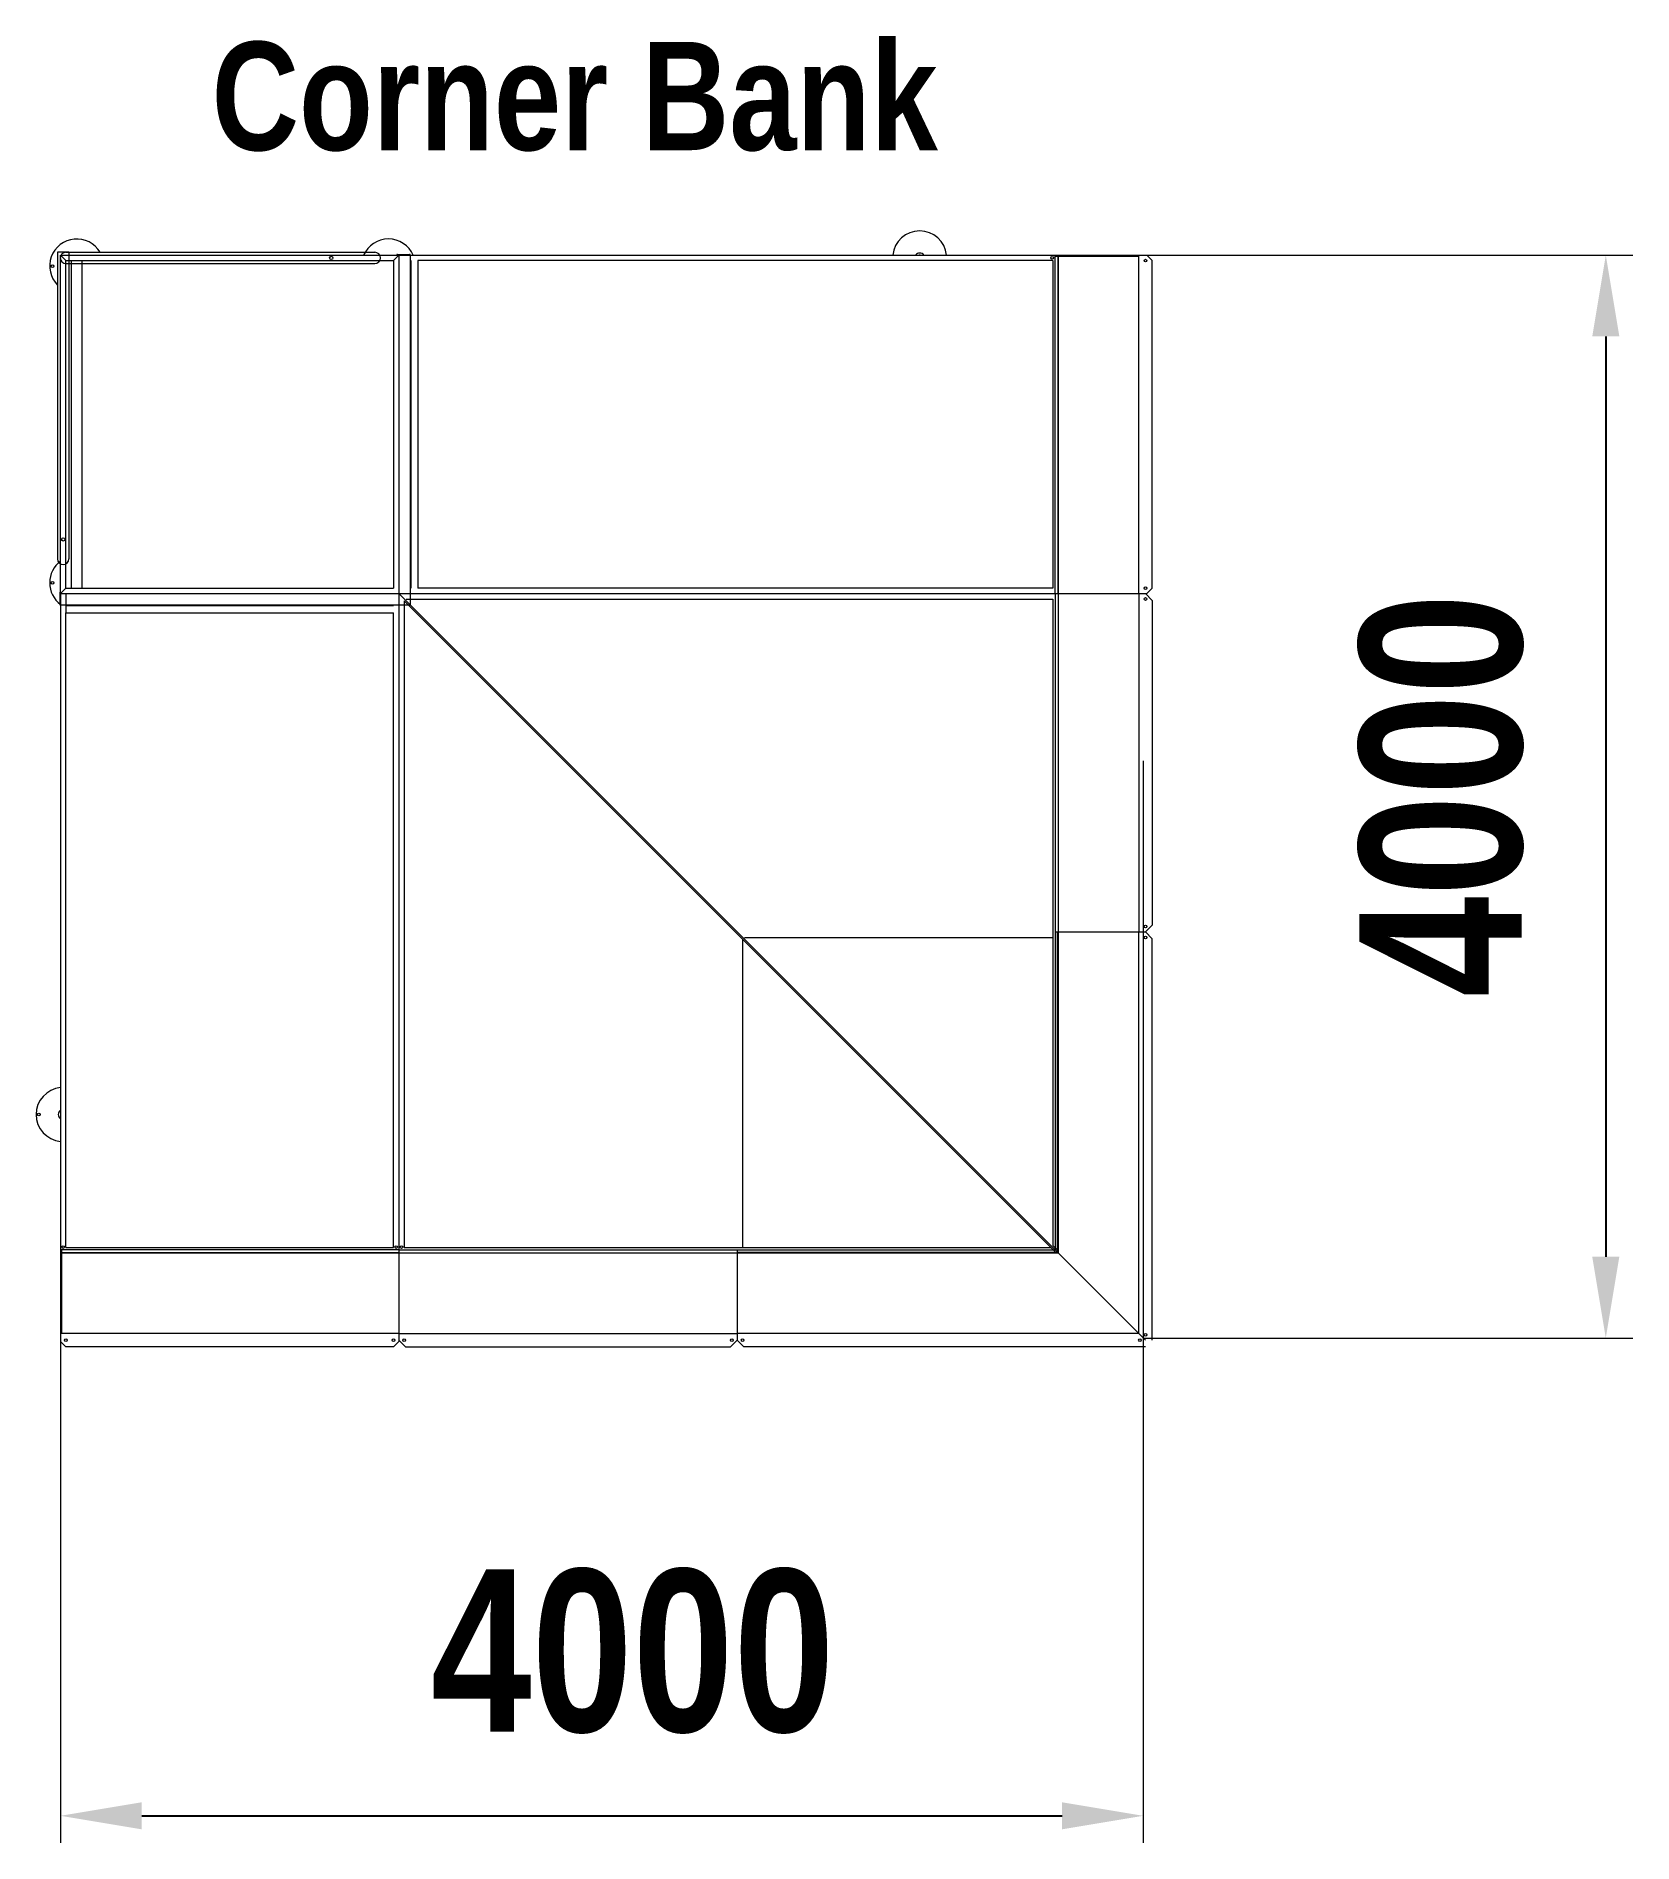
# Model space of a CAD drawing. Header units: millimetres. Extents: x 79597 to 85496, y -12 to 6662.
import ezdxf

# ---------------------------------------------------------------- set-up
doc = ezdxf.new("R2010")
doc.units = ezdxf.units.MM
doc.layers.add('DiKom', color=7, linetype='Continuous')
doc.styles.add('style1', font='arialbd.ttf', dxfattribs={"width": 0.8})
doc.dimstyles.new('1-50', dxfattribs={"dimtxt": 600, "dimasz": 300, "dimexe": 100, "dimexo": 0, "dimgap": 300, "dimtad": 1, "dimtxsty": 'style1', "dimcen": 200, "dimclrd": 7, "dimclre": 7, "dimclrt": 7, "dimadec": 1, "dimazin": 2, "dimtfac": 1, "dimtmove": 0, "dimatfit": 2, "dimfxl": 1, "dimlwd": 25, "dimlwe": 18, "dimarcsym": 0})

# ---------------------------------------------------------------- blocks, each defined once
blk = doc.blocks.new('*D56')
at = {"layer": 'Defpoints', "color": 0, "transparency": 16777216}
for p in [(81967.4, 5852.8), (83687.2, 1852.8), (85396.1, 1852.8)]:
    blk.add_point(p, dxfattribs=at)
at = {"layer": 'DiKom', "color": 7, "lineweight": 18, "transparency": 16777216}
for p, q in [((81967.4, 5852.8), (85496.1, 5852.8)), ((83687.2, 1852.8), (85496.1, 1852.8))]:
    blk.add_line(p, q, dxfattribs=at)
at = {"layer": 'DiKom', "color": 7, "lineweight": 25, "transparency": 16777216}
blk.add_line((85396.1, 5552.8), (85396.1, 2152.8), dxfattribs=at)
at = {"layer": 'DiKom', "color": 7, "transparency": 16777216}
for points in [[(85346.1, 5552.8), (85446.1, 5552.8), (85396.1, 5852.8)], [(85346.1, 2152.8), (85446.1, 2152.8), (85396.1, 1852.8)]]:
    blk.add_solid(points, dxfattribs=at)
at = {"layer": 'DiKom', "color": 7, "transparency": 16777216, "insert": (84789.8, 3857.8), "char_height": 600, "attachment_point": 5, "rotation": 90, "style": 'style1'}
blk.add_mtext('4000', dxfattribs=at)
blk = doc.blocks.new('*D57')
at = {"layer": 'Defpoints', "color": 0, "transparency": 16777216}
for p in [(79687.2, 3985), (83687.2, 3985), (83687.2, 87.9)]:
    blk.add_point(p, dxfattribs=at)
at = {"layer": 'DiKom', "color": 7, "lineweight": 18, "transparency": 16777216}
for p, q in [((79687.2, 3985), (79687.2, -12.1)), ((83687.2, 3985), (83687.2, -12.1))]:
    blk.add_line(p, q, dxfattribs=at)
at = {"layer": 'DiKom', "color": 7, "lineweight": 25, "transparency": 16777216}
blk.add_line((79987.2, 87.9), (83387.2, 87.9), dxfattribs=at)
at = {"layer": 'DiKom', "color": 7, "transparency": 16777216}
for points in [[(79987.2, 137.9), (79987.2, 37.9), (79687.2, 87.9)], [(83387.2, 137.9), (83387.2, 37.9), (83687.2, 87.9)]]:
    blk.add_solid(points, dxfattribs=at)
at = {"layer": 'DiKom', "color": 7, "transparency": 16777216, "insert": (81800.9, 694.3), "char_height": 600, "attachment_point": 5, "style": 'style1'}
blk.add_mtext('4000', dxfattribs=at)

msp = doc.modelspace()

# ---------------------------------------------------------------- linework, layer by layer
at = {"layer": 'DiKom', "color": 7, "linetype": 'Continuous', "lineweight": 15}
for p, q in [((79676.17, 5863.817), (79676.17, 4730.806)), ((79718.17, 5863.817), (79676.17, 5863.817)), ((79686.17, 5842.817), (79686.17, 5842.817)), ((79707.17, 5832.817), (79687.17, 5852.817)), ((79687.17, 5852.817), (80937.17, 5852.817)), ((79687.17, 4602.817), (79687.17, 5852.817)), ((79707.17, 5863.817), (80848.17, 5863.817)), ((79707.17, 5832.817), (80917.17, 5832.817)), ((79707.17, 4622.817), (79707.17, 5832.817)), ((79707.17, 5821.817), (80848.17, 5821.817)), ((79718.17, 5863.817), (79718.17, 4730.806)), ((79727.17, 5832.817), (79767.17, 5832.817)), ((79727.17, 5790.817), (79727.17, 5832.817)), ((79767.17, 5790.817), (79767.17, 5832.817)), ((80869.17, 5842.817), (80869.17, 5842.817)), ((80917.17, 5832.817), (80937.17, 5852.817)), ((80917.17, 5832.817), (80917.17, 4622.817)), ((80932.17, 5855.817), (80976.17, 5855.817)), ((80937.17, 5852.817), (80937.17, 5855.817)), ((80937.17, 5852.817), (83372.56, 5852.817)), ((80937.17, 5852.817), (80937.17, 5832.817)), ((80937.17, 5852.817), (80937.17, 4602.817)), ((80937.17, 5852.817), (80979.17, 5852.817)), ((80937.17, 5832.817), (80937.17, 4622.817)), ((80979.17, 5852.817), (80979.17, 5832.817)), ((80979.17, 5852.817), (80979.17, 4560.817)), ((80979.17, 5852.817), (80979.17, 5852.817)), ((80979.17, 5832.817), (80979.17, 4622.817)), ((80981.67, 5832.817), (80981.67, 4622.817)), ((83352.866, 5832.817), (81007.651, 5832.817)), ((81007.651, 5832.817), (81007.651, 4622.817)), ((83352.866, 5832.817), (83352.866, 4622.817)), ((83361.441, 4602.817), (83361.441, 5852.817)), ((83361.441, 5852.817), (83699.974, 5852.817)), ((83361.441, 5849.817), (83670.313, 5849.817)), ((83372.56, 5852.817), (83372.56, 4602.817)), ((83372.56, 4602.817), (83372.56, 5852.817)), ((83670.313, 4602.817), (83670.313, 5852.817)), ((83699.974, 5852.817), (83719.974, 5832.817)), ((83719.974, 4622.817), (83719.974, 5832.817)), ((83719.974, 4627.817), (83719.974, 5827.817)), ((79727.17, 4622.817), (79727.17, 5790.817)), ((79767.17, 4622.817), (79767.17, 5790.817)), ((79684.17, 4607.817), (79684.17, 4563.817)), ((79707.17, 4622.817), (79687.17, 4602.817)), ((79707.17, 4622.817), (80917.17, 4622.817)), ((83352.866, 4622.817), (81007.651, 4622.817)), ((83699.974, 4602.817), (83719.974, 4622.817)), ((79687.17, 4602.817), (79687.17, 2167.426)), ((79687.17, 4602.817), (79707.17, 4602.817)), ((79687.17, 4602.817), (80937.17, 4602.817)), ((79687.17, 4602.817), (79687.17, 4560.817)), ((79687.17, 4560.817), (79707.17, 4560.817)), ((79687.17, 4560.817), (80979.17, 4560.817)), ((79687.17, 4560.817), (79687.17, 4560.817)), ((79707.17, 4602.817), (80917.17, 4602.817)), ((79707.17, 4602.817), (79707.17, 4532.336)), ((79707.17, 4560.817), (80917.17, 4560.817)), ((79707.17, 4558.317), (80917.17, 4558.317)), ((80937.17, 4602.817), (83372.56, 4602.817)), ((80937.17, 4602.817), (80937.17, 2167.426)), ((80937.17, 4602.817), (83372.56, 2167.426)), ((80937.17, 4602.817), (83372.56, 2167.426)), ((80937.17, 4595.746), (80937.17, 2167.426)), ((80944.241, 4602.817), (83372.56, 4602.817)), ((80957.17, 4575.746), (83345.795, 2187.12)), ((80957.17, 4575.746), (80957.17, 2187.12)), ((80964.241, 4582.817), (83352.866, 4582.817)), ((83352.866, 4582.817), (83352.866, 2194.192)), ((83361.441, 4602.817), (83699.974, 4602.817)), ((83361.441, 4602.817), (83695.132, 4602.817)), ((83361.441, 4602.817), (83361.441, 3352.817)), ((83372.56, 4602.817), (83372.56, 2167.426)), ((83372.56, 4602.817), (83372.56, 2174.497)), ((83372.56, 4602.817), (83372.56, 3352.817)), ((83670.313, 4602.817), (83670.313, 3352.817)), ((83695.132, 4602.817), (83720.132, 4577.817)), ((83720.132, 4577.817), (83720.132, 3377.817)), ((83720.132, 4577.817), (83720.132, 3377.817)), ((79707.17, 2187.12), (79707.17, 4532.336)), ((79707.17, 4532.336), (80917.17, 4532.336)), ((80917.17, 2187.12), (80917.17, 4532.336)), ((83361.441, 3352.817), (83695.132, 3352.817)), ((83362.763, 2177.224), (83362.763, 3352.817)), ((83362.763, 3352.817), (83695.132, 3352.817)), ((83370.947, 2169.04), (83370.947, 3352.817)), ((83670.313, 1869.674), (83670.313, 3352.817)), ((83695.132, 3352.817), (83720.132, 3377.817)), ((83695.132, 3352.817), (83720.132, 3327.817)), ((82207.17, 3325.746), (82207.17, 2187.12)), ((82214.241, 3332.817), (83352.866, 3332.817)), ((83720.132, 2127.817), (83720.132, 3327.817)), ((83720.132, 1844.855), (83720.132, 3327.817)), ((80937.17, 2178.545), (79687.17, 2178.545)), ((79687.17, 2178.545), (79687.17, 1840.013)), ((79687.17, 2167.426), (80937.17, 2167.426)), ((80937.17, 2167.426), (79687.17, 2167.426)), ((79690.17, 2178.545), (79690.17, 1869.674)), ((79707.17, 2187.12), (80917.17, 2187.12)), ((80937.17, 2178.545), (80937.17, 1840.013)), ((80937.17, 2178.545), (80937.17, 1844.855)), ((80937.17, 2178.545), (82187.17, 2178.545)), ((80937.17, 2167.426), (83372.56, 2167.426)), ((80937.17, 2167.426), (83365.489, 2167.426)), ((80937.17, 2167.426), (82187.17, 2167.426)), ((80957.17, 2187.12), (83345.795, 2187.12)), ((82187.17, 2178.545), (82187.17, 1844.855)), ((83362.763, 2177.224), (82187.17, 2177.224)), ((82187.17, 2177.224), (82187.17, 1844.855)), ((83370.947, 2169.04), (82187.17, 2169.04)), ((83345.795, 2187.12), (83365.489, 2167.426)), ((83352.866, 2194.192), (83372.56, 2174.497)), ((83362.763, 2177.224), (83670.313, 1869.674)), ((83362.763, 2177.224), (83670.313, 1869.674)), ((83365.489, 2167.426), (83372.56, 2167.426)), ((83372.56, 2174.497), (83372.56, 2167.426)), ((80937.17, 1869.674), (79687.17, 1869.674)), ((80937.17, 1869.674), (82187.17, 1869.674)), ((83670.313, 1869.674), (82187.17, 1869.674)), ((83670.313, 1869.674), (83695.132, 1844.855)), ((83670.313, 1869.674), (83695.132, 1844.855)), ((79687.17, 1840.013), (79707.17, 1820.013)), ((80917.17, 1820.013), (79707.17, 1820.013)), ((80912.17, 1820.013), (79712.17, 1820.013)), ((80937.17, 1840.013), (80917.17, 1820.013)), ((80937.17, 1844.855), (80962.17, 1819.855)), ((80962.17, 1819.855), (82162.17, 1819.855)), ((80962.17, 1819.855), (82162.17, 1819.855)), ((82187.17, 1844.855), (82162.17, 1819.855)), ((82187.17, 1844.855), (82212.17, 1819.855)), ((83412.17, 1819.855), (82212.17, 1819.855)), ((83695.132, 1819.855), (82212.17, 1819.855))]:
    msp.add_line(p, q, dxfattribs=at)
for centre, radius in [((79657.17, 5812.817), 5), ((80687.17, 5842.817), 6), ((83350.959, 5842.817), 5), ((83695.143, 5832.817), 5), ((79697.17, 4802.817), 6), ((79697.17, 4802.817), 6), ((79657.17, 4642.817), 5), ((83695.143, 4622.817), 5), ((83695.222, 4582.817), 5), ((83695.222, 3372.817), 5), ((83695.222, 3332.817), 5), ((79607.033, 2678.545), 5), ((79697.17, 2189.028), 5), ((80927.17, 2189.028), 5), ((80947.17, 2189.028), 5), ((83695.222, 1864.855), 5), ((79707.17, 1844.843), 5), ((80917.17, 1844.843), 5), ((80957.17, 1844.764), 5), ((82167.17, 1844.764), 5), ((82207.17, 1844.764), 5), ((83675.132, 1844.764), 5)]:
    msp.add_circle(centre, radius, dxfattribs=at)
for centre, radius, start, end in [((82861.441, 5842.476), 100, 5.9354027, 174.0645973), ((79747.17, 5812.817), 100, 30.6638297, 224.7650847), ((80898.67, 5812.817), 100, 23.5781785, 156.4218215), ((79707.17, 5842.817), 21, 90, 180), ((79707.17, 5842.817), 21, 180, 270), ((80848.17, 5842.817), 21, 0, 90), ((80848.17, 5842.817), 21, 270, 0), ((80932.17, 5852.817), 3, 90, 180), ((80976.17, 5852.817), 3, 0, 90), ((82861.441, 5842.476), 18.5, 33.9837324, 146.0162676), ((82861.441, 5842.476), 10.5, 80.0073024, 99.9926976), ((79747.17, 4642.817), 100, 126.8698976, 233.1301024), ((79697.17, 4730.806), 21, 180, 270), ((79697.17, 4730.806), 21, 270, 0), ((79687.17, 4563.817), 3, 180, 270), ((79697.033, 2678.545), 100, 95.6602273, 264.3397727), ((79697.033, 2678.545), 18.5, 122.2171607, 237.7828393), ((79697.033, 2678.545), 10.5, 159.9382973, 200.0617027)]:
    msp.add_arc(centre, radius, start, end, dxfattribs=at)

# ---------------------------------------------------------------- texts
at = {"layer": 'DiKom', "insert": (80245.528, 6640.875), "char_height": 400, "width": 2879.2195, "attachment_point": 1, "style": 'style1'}
msp.add_mtext('Corner Bank', dxfattribs=at)

# ---------------------------------------------------------------- dimensions: what is measured, and where the dimension line sits
at = {"layer": 'DiKom'}
dim = msp.add_linear_dim(base=(85396.122, 1852.817), p1=(81967.394, 5852.817), p2=(83687.17, 1852.817), angle=90, dimstyle='1-50', dxfattribs=at)
dim.commit()
dim.dimension.update_dxf_attribs({"geometry": '*D56', "text_midpoint": (85396.122, 3857.828), "dimtype": 160})
dim = msp.add_linear_dim(base=(83687.17, 87.923), p1=(79687.17, 3984.965), p2=(83687.17, 3984.965), dimstyle='1-50', dxfattribs=at)
dim.commit()
dim.dimension.update_dxf_attribs({"geometry": '*D57', "text_midpoint": (81800.946, 87.923), "dimtype": 160})

doc.saveas('drawing.dxf')
